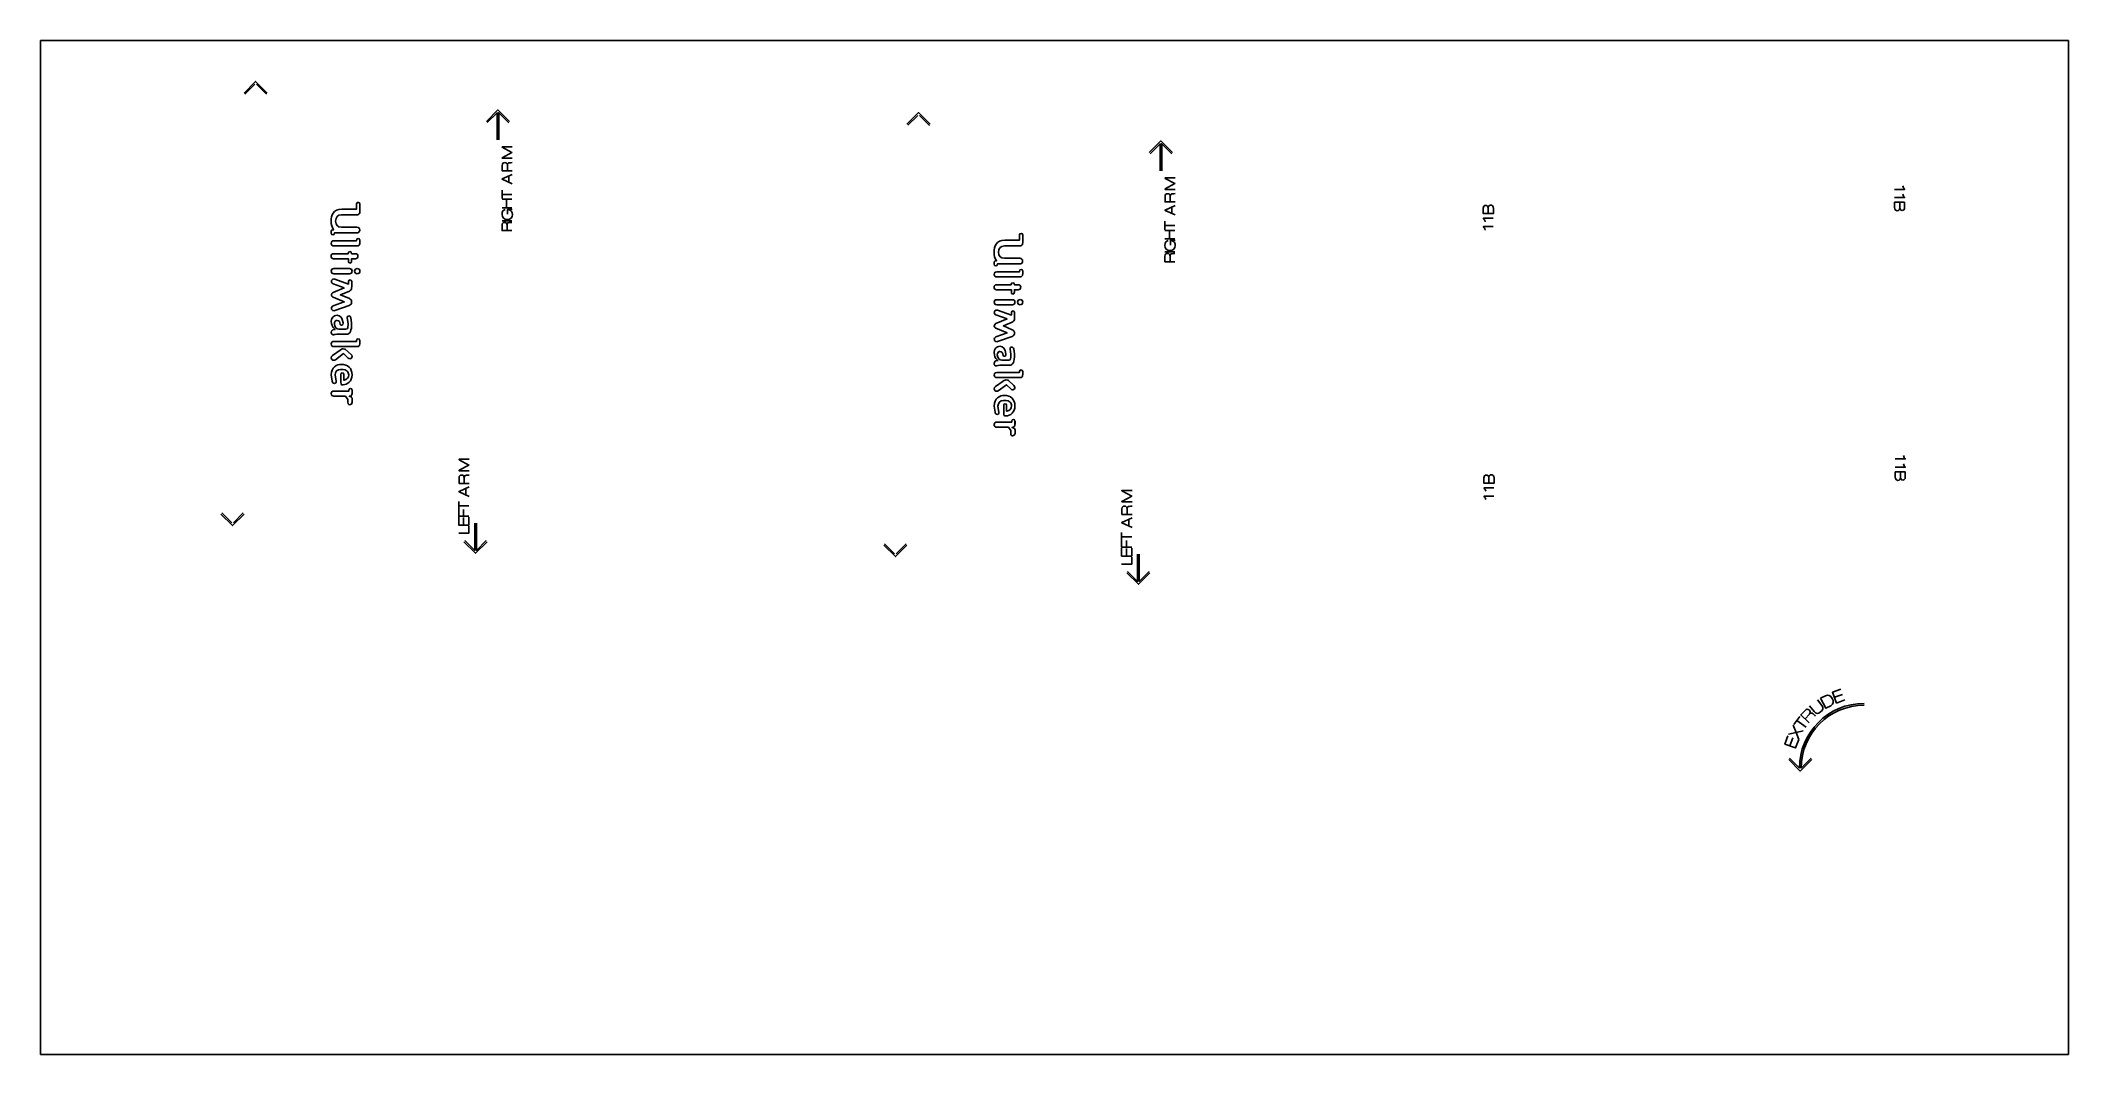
# Model space of a CAD drawing. Extents: x 0 to 610, y 0 to 305.
import ezdxf

# ---------------------------------------------------------------- set-up
doc = ezdxf.new("R2010")
doc.units = 0
doc.layers.add('laser bed referance', color=3, linetype='Continuous', lineweight=25, true_color=0x00ff00)
doc.layers.add('TEXT', color=5, linetype='Continuous', true_color=0x0000ff)

msp = doc.modelspace()

# ---------------------------------------------------------------- linework, layer by layer
at = {"layer": 'laser bed referance'}
for p, q in [((0, 304.8), (609.6, 304.8)), ((0, 0), (0, 304.8)), ((609.6, 0), (609.6, 304.8)), ((0, 0), (609.6, 0))]:
    msp.add_line(p, q, dxfattribs=at)
at = {"layer": 'TEXT', "color": 5, "lineweight": 25, "true_color": 0x0000ff}
for points in [[(61.18, 289.02), (64.66, 292.5), (68.13, 289.02)], [(61.41, 288.65), (64.4, 291.64)], [(61.42, 288.65), (64.4, 291.64)], [(64.91, 291.64), (67.91, 288.64)], [(134.02, 280.49), (137.5, 283.97), (140.98, 280.49)], [(134.26, 280.12), (137.25, 283.1), (137.25, 274.93)], [(137.75, 274.93), (137.75, 283.11), (140.75, 280.11)], [(260.45, 279.69), (263.93, 283.17), (267.41, 279.69)], [(260.69, 279.32), (263.68, 282.31)], [(260.69, 279.32), (263.68, 282.31)], [(264.18, 282.31), (267.18, 279.31)], [(333.3, 271.15), (336.78, 274.63), (340.25, 271.15)], [(141.79, 269.4), (138.77, 269.4), (138.77, 269.54), (141.71, 271.13), (141.71, 271.13), (138.77, 272.71), (138.77, 272.85), (141.79, 272.85)], [(333.54, 270.78), (336.53, 273.77), (336.53, 265.6)], [(337.03, 265.6), (337.03, 273.77), (340.03, 270.77)], [(141.79, 265.6), (138.77, 265.6), (138.77, 267.27)], [(141.79, 261.7), (138.77, 263.08), (138.77, 263.19), (141.79, 264.58)], [(140.32, 267.38), (140.32, 267.38), (140.33, 265.6)], [(140.32, 267.38), (140.33, 265.61)], [(140.32, 267.38), (140.32, 267.38)], [(140.79, 264.12), (140.79, 262.15)], [(140.79, 264.12), (140.79, 262.15)], [(341.07, 260.07), (338.05, 260.07), (338.05, 260.21), (340.98, 261.79), (340.98, 261.8), (338.05, 263.38), (338.05, 263.52), (341.07, 263.52)], [(138.72, 257.27), (138.72, 259.85)], [(138.72, 257.27), (138.72, 259.85)], [(138.72, 257.07), (141.71, 257.07)], [(138.72, 257.07), (141.71, 257.07)], [(141.71, 258.52), (138.75, 258.52)], [(141.71, 258.52), (138.75, 258.52)], [(140.11, 254.51), (140.11, 257.07)], [(140.11, 254.51), (140.11, 257.07)], [(341.07, 256.27), (338.05, 256.27), (338.05, 257.93)], [(339.59, 258.05), (339.6, 258.04), (339.6, 256.27)], [(339.59, 258.05), (339.6, 258.04)], [(339.6, 258.04), (339.61, 256.27)], [(557.33, 254.66), (557.33, 256.19), (560.35, 256.19), (560.35, 256.19)], [(560.33, 260.18), (560.33, 260.07), (557.35, 260.07)], [(560.33, 257.68), (560.33, 257.57), (557.35, 257.57)], [(558.91, 254.4), (558.92, 256.19)], [(560.35, 256.19), (560.35, 254.55)], [(90.46, 252.39), (95.09, 252.39)], [(90.46, 252.39), (95.09, 252.39)], [(95, 255.7), (95, 254.12), (90.61, 254.12)], [(95.96, 253.27), (95.96, 255.7), (95.96, 255.7), (95.96, 255.7)], [(95.96, 253.27), (95.96, 255.7), (95.96, 255.7)], [(141.71, 254.51), (138.72, 254.51)], [(141.71, 254.51), (138.72, 254.51)], [(138.72, 250.62), (141.71, 250.62)], [(138.72, 250.62), (141.71, 250.62)], [(140.37, 252.64), (140.37, 254.05), (141.78, 254.05)], [(338, 247.93), (338, 250.51)], [(338, 247.93), (338, 250.51)], [(341.07, 252.36), (338.05, 253.75), (338.05, 253.86), (341.07, 255.25)], [(340.07, 254.79), (340.07, 252.81)], [(340.07, 254.79), (340.07, 252.81)], [(433.71, 252.78), (433.71, 254.42)], [(436.73, 254.31), (436.73, 252.78), (433.71, 252.78), (433.71, 252.78)], [(433.73, 251.28), (433.73, 251.39), (436.71, 251.39)], [(435.15, 254.56), (435.15, 252.78)], [(435.15, 254.56), (435.15, 254.56)], [(558.92, 254.4), (558.91, 254.4)], [(87.38, 247.45), (87.38, 246.87)], [(87.38, 247.45), (87.38, 246.87)], [(88.01, 248.08), (88.13, 247.93), (87.86, 247.93)], [(95, 244.83), (95, 244.6), (88.15, 244.6)], [(88.34, 246.87), (88.34, 246.96), (90.48, 246.97)], [(95.09, 248.7), (90.46, 248.7)], [(95.09, 248.7), (90.46, 248.7)], [(90.61, 246.96), (95.09, 246.96)], [(90.61, 246.96), (95.09, 246.96)], [(95.96, 243.91), (95.96, 244.83), (95.96, 244.83), (95.96, 244.83)], [(95.96, 243.91), (95.96, 244.83), (95.96, 244.83)], [(141.71, 247.66), (138.72, 247.66), (138.72, 249.3)], [(140.25, 249.41), (140.26, 249.41)], [(140.26, 249.41), (140.26, 247.66)], [(294.27, 246.36), (294.27, 244.78), (289.89, 244.78)], [(295.24, 243.94), (295.24, 246.36), (295.24, 246.36)], [(295.24, 243.94), (295.24, 246.36), (295.24, 246.36), (295.24, 246.36)], [(338, 247.73), (340.98, 247.73)], [(338, 247.73), (340.98, 247.73)], [(340.98, 245.17), (338, 245.17)], [(340.98, 245.17), (338, 245.17)], [(340.98, 249.18), (338.02, 249.18)], [(340.98, 249.18), (338.02, 249.18)], [(339.39, 245.17), (339.39, 247.73)], [(339.39, 245.17), (339.39, 247.73)], [(339.65, 243.31), (339.65, 244.71), (341.05, 244.71)], [(433.73, 248.78), (433.73, 248.89), (436.71, 248.89)], [(92.52, 240.86), (92.52, 240.76), (92.43, 240.73), (88.11, 240.73)], [(88.11, 239.21), (92.55, 239.21), (92.55, 238.6)], [(88.15, 243.08), (95.19, 243.08)], [(88.15, 243.08), (95.19, 243.08)], [(94.63, 240.73), (93.49, 240.73), (93.49, 240.83)], [(93.49, 238.6), (93.49, 239.21), (94.63, 239.21)], [(286.65, 238.11), (286.65, 237.53)], [(286.65, 238.11), (286.65, 237.53)], [(287.29, 238.75), (287.4, 238.59), (287.13, 238.59)], [(289.74, 243.05), (294.36, 243.05)], [(289.74, 243.05), (294.36, 243.05)], [(294.36, 239.36), (289.74, 239.36)], [(294.36, 239.36), (289.74, 239.36)], [(338, 241.29), (340.98, 241.29)], [(338, 241.29), (340.98, 241.29)], [(340.98, 238.32), (338, 238.32), (338, 239.97)], [(339.52, 240.08), (339.53, 240.07)], [(339.53, 240.07), (339.54, 238.32)], [(87.93, 231.67), (91.3, 230.46), (91.3, 230.46), (91.3, 230.46)], [(87.93, 231.67), (91.3, 230.46), (91.3, 230.46)], [(92.88, 236.24), (88.15, 236.24)], [(92.88, 236.24), (88.15, 236.24)], [(88.15, 234.72), (92.88, 234.72)], [(88.15, 234.72), (92.88, 234.72)], [(92.57, 232.37), (92.57, 231.6), (88.43, 233.08)], [(92.57, 232.37), (92.57, 231.6), (88.43, 233.08)], [(93.54, 230.67), (93.54, 232.37)], [(93.54, 230.67), (93.54, 232.37)], [(294.27, 235.49), (294.27, 235.27), (287.42, 235.27)], [(287.42, 233.75), (294.47, 233.75)], [(287.43, 233.75), (294.47, 233.75)], [(287.62, 237.53), (287.62, 237.63), (289.76, 237.63)], [(289.89, 237.63), (294.36, 237.63)], [(289.89, 237.63), (294.36, 237.63)], [(295.24, 234.58), (295.24, 235.49), (295.24, 235.49)], [(295.24, 234.58), (295.24, 235.49), (295.24, 235.49), (295.24, 235.49)], [(87.48, 228.52), (87.37, 228.49), (87.47, 228.48)], [(87.48, 228.52), (87.38, 228.49), (87.47, 228.48)], [(87.47, 228.22), (87.38, 228.16), (87.48, 228.18)], [(87.47, 228.22), (87.39, 228.16), (87.48, 228.18)], [(87.7, 228.9), (87.67, 228.87)], [(87.67, 227.83), (87.7, 227.8)], [(87.67, 227.83), (87.7, 227.8)], [(91.3, 230.46), (87.92, 229.04)], [(87.92, 227.66), (91.3, 226.23), (87.93, 225.03)], [(87.92, 227.66), (91.3, 226.23), (87.93, 225.03)], [(92.84, 227.22), (90.15, 228.35), (92.84, 229.48)], [(92.84, 227.22), (90.15, 228.35), (92.84, 229.48)], [(93.52, 230.49), (93.52, 230.5), (93.52, 230.56)], [(93.52, 230.49), (93.52, 230.5), (93.52, 230.56)], [(291.8, 231.52), (291.8, 231.43), (291.7, 231.4), (287.39, 231.4)], [(287.39, 229.88), (291.83, 229.88), (291.83, 229.27)], [(292.15, 226.9), (287.42, 226.9)], [(292.15, 226.9), (287.43, 226.9)], [(293.9, 231.4), (292.76, 231.4), (292.76, 231.5)], [(292.76, 229.27), (292.76, 229.88), (293.9, 229.88)], [(88.43, 223.62), (92.82, 225.18)], [(88.43, 223.62), (92.81, 225.18)], [(92.17, 221.43), (92.43, 219.71), (92.43, 219.21)], [(93.52, 219.92), (93.28, 221.4)], [(286.97, 219.56), (286.94, 219.53)], [(290.57, 221.13), (287.19, 219.7)], [(287.2, 222.33), (290.57, 221.13), (290.57, 221.13)], [(287.2, 222.33), (290.57, 221.13), (290.57, 221.13), (290.57, 221.13)], [(287.42, 225.38), (292.15, 225.38)], [(287.43, 225.38), (292.15, 225.38)], [(291.85, 223.04), (291.85, 222.27), (287.71, 223.75)], [(291.85, 223.04), (291.85, 222.27), (287.71, 223.75)], [(292.11, 217.88), (289.42, 219.01), (292.11, 220.15)], [(292.12, 217.88), (289.42, 219.01), (292.11, 220.15)], [(292.8, 221.15), (292.8, 221.17), (292.8, 221.22)], [(292.8, 221.15), (292.8, 221.17), (292.8, 221.22)], [(292.81, 221.34), (292.81, 223.04)], [(292.81, 221.34), (292.81, 223.04)], [(95, 214.65), (95, 214.34), (88.15, 214.34)], [(88.53, 217.94), (88.3, 217.93)], [(88.36, 218.09), (88.53, 217.94), (88.53, 217.94)], [(88.36, 218.09), (88.53, 217.94), (88.53, 217.94), (88.53, 217.94)], [(89.1, 216.51), (91.98, 216.51)], [(89.1, 216.51), (91.98, 216.51)], [(91.76, 218.03), (89.66, 218.03)], [(91.76, 218.03), (89.66, 218.03)], [(95.95, 213.58), (95.95, 213.63)], [(95.96, 213.73), (95.96, 214.65), (95.96, 214.65), (95.96, 214.65)], [(95.96, 213.73), (95.96, 214.65), (95.96, 214.65)], [(286.75, 219.18), (286.65, 219.16), (286.74, 219.14)], [(286.75, 219.18), (286.65, 219.16), (286.75, 219.14)], [(286.74, 218.88), (286.66, 218.82), (286.75, 218.84)], [(286.75, 218.88), (286.66, 218.82), (286.75, 218.84)], [(286.94, 218.49), (286.97, 218.46)], [(286.95, 218.49), (286.98, 218.46)], [(287.19, 218.32), (290.57, 216.9), (287.2, 215.7)], [(287.19, 218.32), (290.57, 216.9), (287.2, 215.7)], [(287.71, 214.28), (292.09, 215.85)], [(287.71, 214.28), (292.09, 215.85)], [(90.05, 211.72), (87.75, 210.1)], [(88.15, 212.82), (95.19, 212.82)], [(88.15, 212.82), (95.19, 212.82)], [(88.62, 208.84), (91.08, 210.68), (92.49, 209.33)], [(93.34, 210.42), (91.69, 211.91)], [(287.8, 208.6), (287.57, 208.59)], [(287.63, 208.76), (287.8, 208.6), (287.8, 208.6), (287.8, 208.6)], [(287.63, 208.76), (287.8, 208.6), (287.8, 208.6)], [(291.04, 208.7), (288.94, 208.7)], [(291.04, 208.7), (288.94, 208.7)], [(291.44, 212.09), (291.7, 210.38), (291.7, 209.87)], [(292.8, 210.59), (292.55, 212.07)], [(87.39, 204.27), (87.65, 202.39)], [(88.83, 202.36), (88.54, 204.26)], [(90.27, 204.51), (90.27, 202.21)], [(90.27, 204.51), (90.27, 202.21)], [(90.29, 204.62), (90.28, 204.58)], [(90.29, 202.11), (90.29, 201.97)], [(91.23, 202.75), (91.12, 202.73), (91.12, 204.51)], [(289.32, 202.39), (287.02, 200.76)], [(294.27, 205.31), (294.27, 205), (287.42, 205)], [(287.42, 203.48), (294.47, 203.48)], [(287.43, 203.48), (294.47, 203.48)], [(287.9, 199.51), (290.35, 201.34), (291.77, 199.99)], [(288.38, 207.18), (291.25, 207.18)], [(288.38, 207.18), (291.25, 207.18)], [(292.62, 201.09), (290.96, 202.57)], [(295.23, 204.24), (295.23, 204.3)], [(295.24, 204.39), (295.24, 205.31), (295.24, 205.31)], [(295.24, 204.39), (295.24, 205.31), (295.24, 205.31), (295.24, 205.31)], [(92.69, 199.73), (92.69, 199.42), (88.15, 199.42)], [(88.15, 197.9), (91.65, 197.9), (92.39, 196.93), (92.39, 196.05)], [(93.12, 197.75), (92.78, 197.85), (93.13, 197.93)], [(93.12, 197.75), (92.78, 197.85), (93.13, 197.93)], [(93.64, 198.66), (93.64, 198.72)], [(93.64, 198.66), (93.64, 198.72)], [(93.65, 198.81), (93.65, 199.73), (93.65, 199.73)], [(93.65, 198.81), (93.65, 199.73), (93.65, 199.73), (93.65, 199.73)], [(93.67, 196.05), (93.67, 197.03)], [(93.67, 196.05), (93.67, 197.03)], [(289.56, 195.28), (289.55, 195.25)], [(289.55, 195.18), (289.55, 192.88)], [(289.55, 195.18), (289.55, 192.88)], [(290.51, 193.42), (290.4, 193.4), (290.4, 195.18)], [(286.66, 194.93), (286.92, 193.05)], [(291.96, 190.4), (291.96, 190.09), (287.43, 190.09)], [(288.1, 193.02), (287.81, 194.92)], [(289.56, 192.78), (289.56, 192.64)], [(292.91, 189.33), (292.91, 189.38)], [(292.92, 189.48), (292.92, 190.4), (292.92, 190.4)], [(292.93, 189.48), (292.93, 190.4), (292.92, 190.4), (292.92, 190.4)], [(292.92, 189.33), (292.92, 189.38)], [(287.43, 188.57), (290.93, 188.57), (291.66, 187.59), (291.66, 186.72)], [(292.4, 188.41), (292.05, 188.51), (292.4, 188.6)], [(292.4, 188.41), (292.05, 188.51), (292.4, 188.6)], [(292.94, 186.72), (292.94, 187.7)], [(292.94, 186.72), (292.94, 187.69)], [(128.84, 175.46), (125.82, 175.46), (125.82, 175.6), (128.75, 177.19), (128.75, 177.2), (125.82, 178.77), (125.82, 178.91), (128.84, 178.91)], [(560.53, 179.13), (560.53, 179.02), (557.55, 179.02)], [(128.84, 171.67), (125.82, 171.67), (125.82, 173.33)], [(127.36, 173.44), (127.37, 173.44), (127.37, 171.67)], [(127.36, 173.44), (127.37, 173.44)], [(127.37, 173.44), (127.37, 171.67)], [(433.91, 171.72), (433.91, 173.36)], [(436.93, 173.25), (436.93, 171.72), (433.91, 171.72), (433.91, 171.72)], [(435.35, 173.5), (435.35, 171.72)], [(435.35, 173.5), (435.35, 173.5)], [(557.53, 173.6), (557.53, 175.13), (560.55, 175.13), (560.55, 175.13)], [(560.53, 176.63), (560.53, 176.52), (557.55, 176.52)], [(559.11, 173.35), (559.12, 175.13)], [(559.12, 173.35), (559.11, 173.35)], [(560.55, 175.13), (560.55, 173.49)], [(125.71, 163.62), (125.71, 166.25)], [(125.71, 163.62), (125.71, 166.25)], [(128.76, 164.94), (125.71, 164.94)], [(128.76, 164.94), (125.71, 164.94)], [(128.84, 167.76), (125.82, 169.15), (125.82, 169.26), (128.84, 170.64)], [(127.84, 170.18), (127.84, 168.21)], [(127.84, 170.18), (127.84, 168.21)], [(328.11, 166.13), (325.09, 166.13), (325.09, 166.27), (328.03, 167.85), (328.03, 167.86), (325.09, 169.44), (325.09, 169.58), (328.11, 169.58)], [(433.93, 170.23), (433.93, 170.33), (436.91, 170.33)], [(433.93, 167.72), (433.93, 167.83), (436.91, 167.83)], [(61.18, 162.47), (57.7, 158.99), (54.23, 162.47)], [(61.18, 162.47), (57.7, 158.99), (54.23, 162.47)], [(57.45, 159.85), (54.45, 162.85)], [(57.46, 159.85), (54.45, 162.85)], [(60.94, 162.84), (57.96, 159.85)], [(128.76, 161.81), (125.71, 161.81), (125.71, 163.95)], [(128.76, 161.55), (128.76, 159.15), (125.71, 159.15), (125.71, 161.52)], [(128.76, 158.86), (128.76, 156.72), (125.71, 156.72)], [(127.13, 161.82), (127.13, 163.83)], [(127.13, 161.81), (127.13, 163.83)], [(127.13, 159.15), (127.13, 161.42)], [(127.13, 159.15), (127.13, 161.42)], [(130.5, 159.71), (130.5, 151.53), (127.5, 154.53)], [(133.99, 154.52), (131, 151.54), (131, 159.71)], [(328.11, 162.33), (325.09, 162.33), (325.09, 163.99)], [(328.11, 158.42), (325.09, 159.81), (325.09, 159.92), (328.11, 161.31)], [(326.63, 164.11), (326.64, 164.1), (326.65, 162.33)], [(326.63, 164.11), (326.64, 164.1)], [(326.64, 164.1), (326.65, 162.33)], [(327.11, 160.85), (327.11, 158.87)], [(327.11, 160.85), (327.11, 158.87)], [(134.23, 154.15), (130.75, 150.67), (127.27, 154.15)], [(260.46, 153.13), (256.98, 149.66), (253.5, 153.13)], [(260.46, 153.13), (256.98, 149.65), (253.5, 153.13)], [(256.73, 150.51), (253.73, 153.51)], [(256.73, 150.51), (253.73, 153.51)], [(260.22, 153.5), (257.23, 150.51)], [(324.98, 154.28), (324.98, 156.91)], [(324.98, 154.28), (324.98, 156.91)], [(328.03, 155.61), (324.98, 155.61)], [(328.03, 155.61), (324.98, 155.61)], [(328.03, 152.48), (324.98, 152.48), (324.98, 154.62)], [(326.4, 152.48), (326.4, 154.49)], [(326.4, 152.48), (326.4, 154.49)], [(328.03, 152.21), (328.03, 149.81), (324.98, 149.81), (324.98, 152.19)], [(328.03, 149.52), (328.03, 147.38), (324.98, 147.38)], [(326.4, 149.81), (326.4, 152.09)], [(326.4, 149.81), (326.4, 152.09)], [(329.78, 150.37), (329.78, 142.2), (326.78, 145.2)], [(333.27, 145.19), (330.28, 142.2), (330.28, 150.37)], [(333.5, 144.82), (330.03, 141.34), (326.55, 144.82)], [(542.42, 106.58), (539.88, 105.65), (538.71, 108.87), (541.21, 109.78)], [(533.12, 103.1), (531.8, 104.82)], [(534.16, 106.64), (535.48, 104.91)], [(535.07, 107.06), (536.53, 107.85)], [(538.17, 104.85), (536.7, 104.05), (535.07, 107.06), (535.07, 107.06)], [(539.26, 107.37), (541.66, 108.25)], [(526.85, 98.95), (527.72, 96.8)], [(527.07, 99.18), (528.82, 101.57)], [(530.71, 98.36), (527.95, 100.38)], [(531.65, 99.73), (529.13, 102.05), (530.41, 103.43)], [(531.78, 102.35), (531.79, 102.34), (530.43, 100.85)], [(528.51, 94.68), (527.6, 92.14), (524.38, 93.29), (525.28, 95.8)], [(528.51, 94.68), (527.72, 96.8), (525.48, 96.28)], [(525.88, 92.76), (526.74, 95.16)], [(529.86, 97.33), (527.72, 96.8)], [(532.45, 88.66), (528.98, 85.18), (525.5, 88.66)], [(525.73, 89.04), (528.73, 86.04)], [(532.22, 89.03), (529.23, 86.04)]]:
    msp.add_lwpolyline(points, dxfattribs=at)
for points in [[(138.77, 267.27), (138.77, 267.87), (139.06, 268.1), (139.6, 268.1)], [(139.6, 268.1), (139.88, 268.1), (140.29, 267.91), (140.32, 267.38)], [(140.32, 267.38), (140.33, 267.84), (140.54, 268.05), (140.96, 268.05)], [(140.96, 268.05), (141.07, 268.05), (141.67, 268.05), (141.79, 268.11)], [(95.48, 256.18), (95.21, 256.18), (95, 255.96), (95, 255.7)], [(95.96, 255.7), (95.96, 255.96), (95.75, 256.18), (95.48, 256.18)], [(338.05, 257.93), (338.05, 258.54), (338.33, 258.77), (338.87, 258.77)], [(338.87, 258.77), (339.16, 258.77), (339.56, 258.57), (339.59, 258.05)], [(339.6, 258.04), (339.6, 258.51), (339.82, 258.71), (340.23, 258.71)], [(340.23, 258.71), (340.34, 258.71), (340.95, 258.72), (341.07, 258.78)], [(559.77, 261.12), (559.88, 260.67), (560.12, 260.36), (560.33, 260.18)], [(559.77, 258.62), (559.88, 258.17), (560.12, 257.86), (560.33, 257.68)], [(90.61, 254.12), (87.91, 254.12), (87.34, 252.17), (87.34, 250.54)], [(87.34, 250.54), (87.34, 249.51), (87.57, 248.68), (88.01, 248.08)], [(88.7, 250.54), (88.7, 251.75), (89.31, 252.39), (90.46, 252.39)], [(90.46, 248.7), (89.31, 248.7), (88.7, 249.33), (88.7, 250.54)], [(95.09, 252.39), (95.57, 252.39), (95.89, 252.67), (95.94, 253.14)], [(95.94, 253.14), (95.96, 253.2), (95.96, 253.23), (95.96, 253.27)], [(138.72, 252.53), (138.72, 253.47), (139.14, 253.9), (139.71, 254)], [(140.28, 250.99), (139.3, 250.99), (138.72, 251.68), (138.72, 252.53)], [(138.72, 249.3), (138.72, 249.9), (139.01, 250.12), (139.54, 250.12)], [(139.54, 250.12), (139.82, 250.12), (140.22, 249.93), (140.25, 249.41)], [(140.26, 249.41), (140.26, 249.87), (140.47, 250.07), (140.88, 250.07)], [(141.84, 252.53), (141.84, 251.68), (141.27, 250.99), (140.28, 250.99)], [(140.37, 254.05), (140.72, 254), (140.87, 253.94), (140.87, 253.94)], [(140.87, 253.94), (141.56, 253.74), (141.84, 253.16), (141.84, 252.53)], [(140.88, 250.07), (140.99, 250.07), (141.59, 250.08), (141.71, 250.14)], [(433.71, 254.42), (433.71, 254.9), (433.97, 255.23), (434.46, 255.23)], [(434.3, 250.34), (434.18, 250.8), (433.94, 251.1), (433.73, 251.28)], [(434.46, 255.23), (434.82, 255.23), (435.15, 254.92), (435.15, 254.56)], [(435.15, 254.56), (435.17, 254.96), (435.38, 255.32), (435.91, 255.32)], [(435.91, 255.32), (436.26, 255.32), (436.73, 255.1), (436.73, 254.31)], [(558.15, 253.64), (557.8, 253.64), (557.33, 253.87), (557.33, 254.66)], [(558.91, 254.4), (558.89, 254.01), (558.68, 253.64), (558.15, 253.64)], [(559.6, 253.73), (559.25, 253.73), (558.91, 254.05), (558.92, 254.4)], [(560.35, 254.55), (560.35, 254.07), (560.09, 253.73), (559.6, 253.73)], [(87.86, 247.93), (87.59, 247.93), (87.38, 247.71), (87.38, 247.45)], [(87.38, 246.87), (87.38, 246.6), (87.59, 246.39), (87.86, 246.39)], [(88.15, 244.6), (87.66, 244.6), (87.39, 244.33), (87.39, 243.84)], [(87.39, 243.84), (87.39, 243.35), (87.66, 243.08), (88.15, 243.08)], [(87.86, 246.39), (88.13, 246.39), (88.34, 246.6), (88.34, 246.87)], [(90.48, 246.97), (90.53, 246.97), (90.57, 246.96), (90.61, 246.96)], [(95.48, 245.31), (95.21, 245.31), (95, 245.09), (95, 244.83)], [(95.95, 247.83), (95.95, 248.36), (95.61, 248.7), (95.09, 248.7)], [(95.09, 246.96), (95.61, 246.96), (95.95, 247.3), (95.95, 247.83)], [(95.96, 244.83), (95.96, 245.09), (95.75, 245.31), (95.48, 245.31)], [(95.95, 243.79), (95.96, 243.84), (95.96, 243.88), (95.96, 243.91)], [(289.89, 244.78), (287.19, 244.78), (286.62, 242.84), (286.62, 241.21)], [(294.76, 246.84), (294.49, 246.84), (294.27, 246.63), (294.27, 246.36)], [(295.24, 246.36), (295.24, 246.63), (295.02, 246.84), (294.76, 246.84)], [(295.22, 243.8), (295.23, 243.86), (295.24, 243.9), (295.24, 243.94)], [(338, 243.2), (338, 244.13), (338.41, 244.56), (338.99, 244.67)], [(339.65, 244.71), (340, 244.67), (340.15, 244.61), (340.15, 244.61)], [(340.15, 244.61), (340.84, 244.4), (341.12, 243.82), (341.12, 243.2)], [(434.3, 247.84), (434.18, 248.3), (433.94, 248.6), (433.73, 248.78)], [(88.11, 240.73), (87.62, 240.73), (87.35, 240.46), (87.35, 239.97)], [(87.35, 239.97), (87.35, 239.48), (87.62, 239.21), (88.11, 239.21)], [(93, 241.34), (92.74, 241.34), (92.52, 241.12), (92.52, 240.86)], [(92.55, 238.6), (92.55, 238), (92.78, 237.92), (93.02, 237.92)], [(93.49, 240.83), (93.49, 241.12), (93.27, 241.34), (93, 241.34)], [(93.02, 237.92), (93.26, 237.92), (93.49, 238), (93.49, 238.6)], [(95.39, 239.97), (95.39, 240.46), (95.12, 240.73), (94.63, 240.73)], [(94.63, 239.21), (95.12, 239.21), (95.39, 239.48), (95.39, 239.97)], [(95.19, 243.08), (95.66, 243.08), (95.93, 243.33), (95.95, 243.79)], [(286.62, 241.21), (286.62, 240.18), (286.84, 239.35), (287.29, 238.75)], [(287.13, 238.59), (286.87, 238.59), (286.65, 238.38), (286.65, 238.11)], [(287.97, 241.21), (287.97, 242.41), (288.58, 243.05), (289.74, 243.05)], [(289.74, 239.36), (288.58, 239.36), (287.97, 240), (287.97, 241.21)], [(294.36, 243.05), (294.84, 243.05), (295.17, 243.34), (295.22, 243.8)], [(295.23, 238.5), (295.23, 239.02), (294.89, 239.36), (294.36, 239.36)], [(294.36, 237.63), (294.89, 237.63), (295.23, 237.97), (295.23, 238.5)], [(339.56, 241.65), (338.57, 241.65), (338, 242.35), (338, 243.2)], [(338, 239.97), (338, 240.56), (338.28, 240.79), (338.81, 240.79)], [(338.81, 240.79), (339.1, 240.79), (339.49, 240.6), (339.52, 240.08)], [(339.53, 240.07), (339.54, 240.53), (339.75, 240.73), (340.16, 240.73)], [(341.12, 243.2), (341.12, 242.35), (340.54, 241.65), (339.56, 241.65)], [(340.16, 240.73), (340.27, 240.73), (340.86, 240.74), (340.98, 240.8)], [(87.47, 232.63), (87.34, 232.24), (87.55, 231.8), (87.93, 231.67)], [(87.47, 232.63), (87.34, 232.24), (87.55, 231.8), (87.93, 231.67)], [(88.15, 236.24), (87.64, 236.24), (87.39, 235.99), (87.39, 235.48)], [(87.39, 235.48), (87.39, 234.97), (87.64, 234.72), (88.15, 234.72)], [(88.43, 233.08), (88.04, 233.22), (87.61, 233.01), (87.47, 232.63)], [(88.43, 233.08), (88.04, 233.22), (87.61, 233.01), (87.47, 232.63)], [(93.06, 232.85), (92.79, 232.85), (92.57, 232.64), (92.57, 232.37)], [(93.05, 232.85), (92.79, 232.85), (92.57, 232.64), (92.57, 232.37)], [(93.64, 235.48), (93.64, 236), (93.4, 236.24), (92.88, 236.24)], [(92.88, 234.72), (93.39, 234.72), (93.64, 234.97), (93.64, 235.48)], [(93.54, 232.37), (93.54, 232.64), (93.32, 232.85), (93.05, 232.85)], [(93.54, 232.37), (93.54, 232.64), (93.32, 232.85), (93.06, 232.85)], [(95.2, 236.27), (94.76, 236.27), (94.41, 235.92), (94.41, 235.48)], [(94.41, 235.48), (94.41, 235.04), (94.76, 234.68), (95.2, 234.68)], [(96, 235.48), (96, 235.92), (95.64, 236.27), (95.2, 236.27)], [(95.2, 234.68), (95.64, 234.68), (96, 235.04), (96, 235.48)], [(286.65, 237.53), (286.65, 237.27), (286.87, 237.05), (287.13, 237.05)], [(287.43, 235.27), (286.93, 235.27), (286.67, 235), (286.67, 234.51)], [(286.67, 234.51), (286.67, 234.02), (286.94, 233.75), (287.43, 233.75)], [(287.13, 237.05), (287.4, 237.05), (287.62, 237.27), (287.62, 237.53)], [(289.76, 237.63), (289.8, 237.63), (289.84, 237.63), (289.89, 237.63)], [(292.28, 232.01), (292.01, 232.01), (291.8, 231.79), (291.8, 231.52)], [(292.76, 231.5), (292.76, 231.79), (292.54, 232.01), (292.28, 232.01)], [(294.76, 235.98), (294.49, 235.98), (294.27, 235.76), (294.27, 235.49)], [(294.47, 233.75), (294.94, 233.75), (295.2, 234), (295.22, 234.46)], [(295.24, 235.49), (295.24, 235.76), (295.02, 235.98), (294.76, 235.98)], [(295.22, 234.46), (295.23, 234.51), (295.24, 234.54), (295.24, 234.58)], [(87.47, 228.48), (87.45, 228.39), (87.46, 228.3), (87.47, 228.22)], [(87.47, 228.48), (87.45, 228.39), (87.46, 228.3), (87.47, 228.22)], [(87.52, 228.65), (87.5, 228.58), (87.49, 228.55), (87.48, 228.52)], [(87.52, 228.65), (87.5, 228.58), (87.49, 228.55), (87.48, 228.52)], [(87.48, 228.18), (87.49, 228.14), (87.5, 228.11), (87.51, 228.08)], [(87.48, 228.18), (87.49, 228.14), (87.5, 228.11), (87.51, 228.08)], [(87.51, 228.08), (87.54, 228.01), (87.56, 227.97), (87.58, 227.93)], [(87.51, 228.08), (87.54, 228.01), (87.56, 227.97), (87.59, 227.93)], [(87.6, 228.79), (87.56, 228.73), (87.54, 228.69), (87.52, 228.65)], [(87.58, 227.93), (87.62, 227.88), (87.65, 227.85), (87.67, 227.83)], [(87.59, 227.93), (87.62, 227.88), (87.65, 227.85), (87.67, 227.83)], [(87.67, 228.87), (87.65, 228.84), (87.62, 228.82), (87.6, 228.79)], [(87.8, 228.98), (87.75, 228.94), (87.72, 228.92), (87.7, 228.9)], [(87.7, 227.8), (87.72, 227.77), (87.75, 227.75), (87.78, 227.73)], [(87.7, 227.8), (87.72, 227.77), (87.75, 227.75), (87.78, 227.73)], [(87.78, 227.73), (87.84, 227.69), (87.88, 227.67), (87.92, 227.66)], [(87.78, 227.73), (87.84, 227.69), (87.88, 227.67), (87.92, 227.66)], [(87.92, 229.04), (87.88, 229.02), (87.84, 229), (87.8, 228.98)], [(92.81, 225.18), (93.24, 225.33), (93.52, 225.74), (93.52, 226.2)], [(92.82, 225.18), (93.24, 225.33), (93.52, 225.74), (93.52, 226.2)], [(92.84, 229.48), (93.25, 229.64), (93.52, 230.04), (93.52, 230.49)], [(92.84, 229.48), (93.24, 229.64), (93.52, 230.04), (93.52, 230.49)], [(93.52, 226.2), (93.52, 226.65), (93.25, 227.06), (92.84, 227.22)], [(93.52, 226.2), (93.52, 226.65), (93.25, 227.06), (92.84, 227.22)], [(93.52, 230.56), (93.53, 230.6), (93.54, 230.64), (93.54, 230.67)], [(93.52, 230.56), (93.53, 230.6), (93.54, 230.64), (93.54, 230.67)], [(287.39, 231.4), (286.9, 231.4), (286.63, 231.13), (286.63, 230.64)], [(286.63, 230.64), (286.63, 230.15), (286.9, 229.88), (287.39, 229.88)], [(287.43, 226.9), (286.91, 226.9), (286.67, 226.66), (286.67, 226.14)], [(286.67, 226.14), (286.67, 225.63), (286.91, 225.38), (287.43, 225.38)], [(291.83, 229.27), (291.83, 228.67), (292.05, 228.59), (292.3, 228.59)], [(292.91, 226.14), (292.91, 226.66), (292.67, 226.9), (292.15, 226.9)], [(292.15, 225.38), (292.67, 225.38), (292.91, 225.63), (292.91, 226.14)], [(292.3, 228.59), (292.54, 228.59), (292.76, 228.67), (292.76, 229.27)], [(294.48, 226.94), (294.04, 226.94), (293.68, 226.58), (293.68, 226.14)], [(293.68, 226.14), (293.68, 225.7), (294.04, 225.35), (294.48, 225.35)], [(294.66, 230.64), (294.66, 231.13), (294.39, 231.4), (293.9, 231.4)], [(293.9, 229.88), (294.39, 229.88), (294.66, 230.15), (294.66, 230.64)], [(295.27, 226.14), (295.27, 226.58), (294.92, 226.94), (294.48, 226.94)], [(294.48, 225.35), (294.92, 225.35), (295.27, 225.7), (295.27, 226.14)], [(87.93, 225.03), (87.55, 224.9), (87.34, 224.46), (87.48, 224.07)], [(87.93, 225.03), (87.55, 224.9), (87.34, 224.46), (87.47, 224.07)], [(89.04, 222.21), (88.01, 222.21), (87.39, 221.28), (87.39, 220.37)], [(87.39, 220.37), (87.39, 219.41), (87.7, 218.69), (88.36, 218.09)], [(87.47, 224.07), (87.61, 223.68), (88.04, 223.48), (88.43, 223.62)], [(87.48, 224.07), (87.61, 223.68), (88.04, 223.48), (88.43, 223.62)], [(88.32, 219.64), (88.32, 220.25), (88.66, 220.69), (89.12, 220.69)], [(89.66, 218.03), (89.02, 218.03), (88.32, 218.6), (88.32, 219.64)], [(90.92, 219.9), (90.73, 221.54), (90.18, 222.21), (89.04, 222.21)], [(89.12, 220.69), (89.8, 220.69), (89.98, 220.09), (90.07, 219.5)], [(90.06, 219.5), (90.06, 219.5), (90.1, 219.33), (90.24, 219.25)], [(90.56, 219.23), (90.87, 219.31), (90.92, 219.63), (90.92, 219.82)], [(90.92, 219.82), (90.92, 219.87), (90.92, 219.9), (90.92, 219.9)], [(91.98, 216.51), (93.06, 216.51), (93.52, 217.53), (93.52, 219.92)], [(92.69, 222), (92.46, 222), (92.11, 221.85), (92.17, 221.43)], [(93.28, 221.4), (93.22, 221.67), (93.07, 222), (92.69, 222)], [(286.75, 223.29), (286.61, 222.91), (286.82, 222.47), (287.2, 222.33)], [(286.75, 223.29), (286.61, 222.91), (286.83, 222.47), (287.2, 222.33)], [(287.71, 223.75), (287.32, 223.88), (286.89, 223.68), (286.75, 223.29)], [(287.71, 223.75), (287.32, 223.88), (286.89, 223.68), (286.75, 223.29)], [(286.94, 219.53), (286.92, 219.51), (286.9, 219.48), (286.88, 219.46)], [(287.08, 219.64), (287.02, 219.61), (287, 219.58), (286.97, 219.56)], [(287.19, 219.7), (287.15, 219.69), (287.11, 219.67), (287.08, 219.64)], [(292.33, 223.52), (292.06, 223.52), (291.85, 223.3), (291.85, 223.04)], [(292.33, 223.52), (292.06, 223.52), (291.85, 223.3), (291.85, 223.04)], [(292.11, 220.15), (292.52, 220.3), (292.79, 220.71), (292.8, 221.15)], [(292.11, 220.15), (292.52, 220.3), (292.79, 220.71), (292.8, 221.15)], [(292.81, 223.04), (292.81, 223.3), (292.59, 223.52), (292.33, 223.52)], [(292.81, 223.04), (292.81, 223.3), (292.6, 223.52), (292.33, 223.52)], [(292.8, 221.22), (292.81, 221.27), (292.81, 221.3), (292.81, 221.34)], [(292.8, 221.22), (292.81, 221.27), (292.81, 221.3), (292.81, 221.34)], [(88.3, 217.93), (87.69, 217.9), (87.39, 217.6), (87.39, 217.02)], [(87.39, 217.02), (87.39, 216.68), (87.6, 216.34), (87.95, 216.34)], [(88.15, 214.34), (87.66, 214.34), (87.39, 214.07), (87.39, 213.58)], [(87.39, 213.58), (87.39, 213.09), (87.66, 212.82), (88.15, 212.82)], [(87.95, 216.34), (88.04, 216.34), (88.12, 216.36), (88.22, 216.39)], [(88.22, 216.39), (88.4, 216.44), (88.64, 216.51), (89.1, 216.51)], [(90.24, 219.25), (90.32, 219.2), (90.43, 219.19), (90.56, 219.23)], [(92.43, 219.21), (92.43, 218.83), (92.43, 218.03), (91.76, 218.03)], [(95.48, 215.13), (95.21, 215.13), (95, 214.91), (95, 214.65)], [(95.19, 212.82), (95.68, 212.82), (95.95, 213.09), (95.95, 213.58)], [(95.96, 214.65), (95.96, 214.91), (95.75, 215.13), (95.48, 215.13)], [(95.95, 213.63), (95.96, 213.66), (95.96, 213.7), (95.96, 213.73)], [(287.2, 215.7), (286.82, 215.56), (286.61, 215.12), (286.75, 214.74)], [(287.2, 215.7), (286.83, 215.56), (286.61, 215.12), (286.75, 214.74)], [(286.74, 219.14), (286.73, 219.05), (286.73, 218.96), (286.74, 218.88)], [(286.75, 219.14), (286.73, 219.05), (286.73, 218.96), (286.75, 218.88)], [(286.8, 219.31), (286.77, 219.25), (286.76, 219.22), (286.75, 219.18)], [(286.8, 219.31), (286.77, 219.25), (286.76, 219.22), (286.75, 219.18)], [(286.75, 218.84), (286.76, 218.81), (286.77, 218.78), (286.78, 218.75)], [(286.75, 218.84), (286.76, 218.81), (286.77, 218.78), (286.78, 218.75)], [(286.75, 214.74), (286.89, 214.35), (287.32, 214.14), (287.71, 214.28)], [(286.75, 214.74), (286.89, 214.35), (287.32, 214.14), (287.71, 214.28)], [(286.78, 218.75), (286.81, 218.67), (286.83, 218.63), (286.86, 218.6)], [(286.78, 218.75), (286.81, 218.67), (286.84, 218.63), (286.86, 218.6)], [(286.88, 219.46), (286.84, 219.39), (286.81, 219.35), (286.8, 219.31)], [(286.86, 218.6), (286.9, 218.54), (286.92, 218.52), (286.94, 218.49)], [(286.86, 218.6), (286.9, 218.54), (286.92, 218.52), (286.95, 218.49)], [(286.97, 218.46), (287, 218.44), (287.02, 218.42), (287.05, 218.4)], [(286.98, 218.46), (287, 218.44), (287.03, 218.42), (287.05, 218.4)], [(287.05, 218.4), (287.11, 218.36), (287.15, 218.34), (287.19, 218.32)], [(287.05, 218.4), (287.12, 218.36), (287.15, 218.34), (287.19, 218.32)], [(292.09, 215.85), (292.51, 216), (292.8, 216.41), (292.8, 216.87)], [(292.09, 215.85), (292.51, 216), (292.8, 216.41), (292.8, 216.87)], [(292.8, 216.87), (292.8, 217.32), (292.52, 217.72), (292.11, 217.88)], [(292.8, 216.87), (292.8, 217.32), (292.52, 217.72), (292.12, 217.88)], [(87.75, 210.1), (87.51, 209.93), (87.39, 209.7), (87.39, 209.4)], [(87.39, 209.4), (87.39, 209.01), (87.73, 208.69), (88.13, 208.69)], [(90.4, 207.46), (89.01, 207.46), (87.39, 206.62), (87.39, 204.27)], [(88.13, 208.69), (88.31, 208.69), (88.48, 208.74), (88.62, 208.84)], [(91, 212.16), (90.53, 212.16), (90.05, 211.73), (90.05, 211.72)], [(93.64, 204.32), (93.64, 206.26), (92.4, 207.46), (90.4, 207.46)], [(91.69, 211.91), (91.67, 211.92), (91.45, 212.16), (91, 212.16)], [(92.49, 209.33), (92.63, 209.19), (92.71, 209.12), (92.96, 209.12)], [(92.96, 209.12), (93.34, 209.12), (93.64, 209.5), (93.64, 209.83)], [(93.64, 209.83), (93.64, 210.09), (93.48, 210.29), (93.34, 210.42)], [(288.32, 212.88), (287.28, 212.88), (286.66, 211.94), (286.66, 211.04)], [(286.66, 211.04), (286.66, 210.08), (286.97, 209.36), (287.63, 208.76)], [(287.57, 208.59), (286.97, 208.57), (286.67, 208.26), (286.67, 207.68)], [(286.67, 207.68), (286.67, 207.35), (286.88, 207), (287.23, 207)], [(287.6, 210.31), (287.6, 210.92), (287.94, 211.36), (288.4, 211.36)], [(288.94, 208.7), (288.29, 208.7), (287.6, 209.26), (287.6, 210.31)], [(290.19, 210.57), (290, 212.21), (289.46, 212.88), (288.32, 212.88)], [(288.4, 211.36), (289.07, 211.36), (289.25, 210.76), (289.34, 210.17)], [(289.34, 210.17), (289.34, 210.17), (289.38, 210), (289.51, 209.92)], [(289.51, 209.92), (289.59, 209.87), (289.7, 209.86), (289.83, 209.89)], [(289.83, 209.89), (290.15, 209.98), (290.2, 210.3), (290.2, 210.48)], [(290.2, 210.48), (290.2, 210.53), (290.19, 210.56), (290.19, 210.57)], [(291.7, 209.87), (291.7, 209.49), (291.7, 208.7), (291.04, 208.7)], [(291.25, 207.18), (292.33, 207.18), (292.8, 208.2), (292.8, 210.59)], [(291.96, 212.67), (291.73, 212.67), (291.38, 212.51), (291.44, 212.09)], [(292.55, 212.07), (292.5, 212.34), (292.35, 212.67), (291.96, 212.67)], [(87.65, 202.39), (87.71, 202.03), (87.96, 201.69), (88.38, 201.73)], [(88.38, 201.73), (88.62, 201.76), (88.89, 201.95), (88.83, 202.36)], [(88.54, 204.26), (88.54, 205.26), (89.2, 205.94), (90.19, 205.94)], [(90.19, 205.94), (90.23, 205.95), (91.45, 206.08), (92.15, 205.45)], [(90.28, 204.58), (90.27, 204.55), (90.27, 204.53), (90.27, 204.51)], [(90.27, 202.21), (90.27, 202.18), (90.28, 202.15), (90.29, 202.11)], [(90.7, 204.94), (90.5, 204.94), (90.34, 204.8), (90.29, 204.62)], [(90.29, 201.97), (90.29, 201.44), (90.41, 201.32), (90.93, 201.32)], [(91.12, 204.51), (91.12, 204.75), (90.93, 204.94), (90.7, 204.94)], [(90.93, 201.32), (92.24, 201.32), (93.64, 202.37), (93.64, 204.32)], [(92.63, 204.28), (92.63, 203.5), (92.06, 202.87), (91.23, 202.75)], [(92.15, 205.45), (92.47, 205.17), (92.63, 204.78), (92.63, 204.28)], [(287.43, 205), (286.93, 205), (286.67, 204.73), (286.67, 204.24)], [(286.67, 204.24), (286.67, 203.75), (286.94, 203.48), (287.43, 203.48)], [(287.23, 207), (287.32, 207), (287.39, 207.02), (287.5, 207.06)], [(287.5, 207.06), (287.68, 207.11), (287.92, 207.18), (288.38, 207.18)], [(290.28, 202.82), (289.8, 202.82), (289.33, 202.39), (289.32, 202.39)], [(290.96, 202.57), (290.95, 202.59), (290.72, 202.82), (290.28, 202.82)], [(294.76, 205.79), (294.49, 205.79), (294.27, 205.58), (294.27, 205.31)], [(294.47, 203.48), (294.96, 203.48), (295.23, 203.75), (295.23, 204.24)], [(295.24, 205.31), (295.24, 205.58), (295.02, 205.79), (294.76, 205.79)], [(295.23, 204.3), (295.23, 204.33), (295.24, 204.36), (295.24, 204.39)], [(88.15, 199.42), (87.66, 199.42), (87.39, 199.15), (87.39, 198.66)], [(87.39, 198.66), (87.39, 198.17), (87.66, 197.9), (88.15, 197.9)], [(87.39, 198.66), (87.39, 198.17), (87.66, 197.9), (88.15, 197.9)], [(92.39, 196.05), (92.39, 195.55), (92.57, 195.3), (92.92, 195.3)], [(92.39, 196.05), (92.39, 195.55), (92.57, 195.3), (92.92, 195.3)], [(93.17, 200.21), (92.9, 200.21), (92.69, 200), (92.69, 199.73)], [(92.92, 195.3), (93.33, 195.3), (93.67, 195.64), (93.67, 196.05)], [(93.67, 197.03), (93.67, 197.36), (93.44, 197.66), (93.12, 197.75)], [(93.13, 197.93), (93.46, 198.01), (93.64, 198.27), (93.64, 198.66)], [(93.13, 197.93), (93.46, 198.01), (93.64, 198.27), (93.64, 198.66)], [(93.65, 199.73), (93.65, 200), (93.43, 200.21), (93.17, 200.21)], [(93.64, 198.72), (93.65, 198.75), (93.65, 198.78), (93.65, 198.81)], [(93.64, 198.72), (93.65, 198.75), (93.65, 198.78), (93.65, 198.81)], [(287.02, 200.76), (286.78, 200.6), (286.66, 200.37), (286.66, 200.07)], [(286.66, 200.07), (286.66, 199.68), (287, 199.35), (287.4, 199.35)], [(289.68, 198.13), (288.29, 198.13), (286.67, 197.29), (286.66, 194.93)], [(287.4, 199.35), (287.58, 199.35), (287.75, 199.41), (287.9, 199.51)], [(287.81, 194.92), (287.81, 195.93), (288.48, 196.6), (289.47, 196.6)], [(289.47, 196.6), (289.51, 196.61), (290.72, 196.75), (291.43, 196.12)], [(289.55, 195.25), (289.55, 195.22), (289.55, 195.2), (289.55, 195.18)], [(289.97, 195.6), (289.78, 195.6), (289.61, 195.47), (289.56, 195.28)], [(292.91, 194.98), (292.91, 196.92), (291.67, 198.13), (289.68, 198.13)], [(290.4, 195.18), (290.4, 195.41), (290.21, 195.6), (289.97, 195.6)], [(291.43, 196.12), (291.75, 195.84), (291.91, 195.44), (291.91, 194.95)], [(291.77, 199.99), (291.91, 199.86), (291.99, 199.79), (292.24, 199.79)], [(292.24, 199.79), (292.62, 199.79), (292.91, 200.17), (292.91, 200.5)], [(292.91, 200.5), (292.91, 200.75), (292.75, 200.96), (292.62, 201.09)], [(286.66, 189.33), (286.66, 188.84), (286.93, 188.57), (287.42, 188.57)], [(287.43, 190.09), (286.94, 190.09), (286.67, 189.82), (286.67, 189.33)], [(286.67, 189.33), (286.67, 188.84), (286.94, 188.57), (287.43, 188.57)], [(286.92, 193.05), (286.99, 192.7), (287.24, 192.36), (287.65, 192.4)], [(287.65, 192.4), (287.9, 192.43), (288.17, 192.61), (288.1, 193.02)], [(289.55, 192.88), (289.55, 192.84), (289.55, 192.81), (289.56, 192.78)], [(289.56, 192.64), (289.56, 192.1), (289.68, 191.98), (290.21, 191.98)], [(290.21, 191.98), (291.52, 191.98), (292.91, 193.03), (292.91, 194.98)], [(291.91, 194.95), (291.91, 194.16), (291.33, 193.53), (290.51, 193.42)], [(292.44, 190.88), (292.18, 190.88), (291.96, 190.66), (291.96, 190.4)], [(292.4, 188.6), (292.73, 188.68), (292.91, 188.94), (292.91, 189.33)], [(292.4, 188.6), (292.73, 188.68), (292.92, 188.94), (292.92, 189.33)], [(292.92, 190.4), (292.92, 190.66), (292.71, 190.88), (292.44, 190.88)], [(292.91, 189.38), (292.92, 189.41), (292.92, 189.44), (292.92, 189.48)], [(292.92, 189.38), (292.92, 189.41), (292.93, 189.44), (292.93, 189.48)], [(291.66, 186.72), (291.66, 186.22), (291.84, 185.97), (292.19, 185.97)], [(291.66, 186.72), (291.66, 186.22), (291.84, 185.97), (292.19, 185.97)], [(292.19, 185.97), (292.61, 185.97), (292.94, 186.3), (292.94, 186.72)], [(292.94, 187.7), (292.94, 188.03), (292.72, 188.32), (292.4, 188.41)], [(559.97, 180.07), (560.08, 179.61), (560.32, 179.3), (560.53, 179.13)], [(559.97, 177.57), (560.08, 177.11), (560.32, 176.8), (560.53, 176.63)], [(125.82, 173.33), (125.82, 173.93), (126.1, 174.16), (126.64, 174.16)], [(126.64, 174.16), (126.93, 174.16), (127.33, 173.97), (127.36, 173.44)], [(127.37, 173.44), (127.37, 173.9), (127.59, 174.11), (128, 174.11)], [(128, 174.11), (128.11, 174.11), (128.71, 174.12), (128.84, 174.17)], [(433.91, 173.36), (433.91, 173.84), (434.17, 174.17), (434.66, 174.17)], [(434.66, 174.17), (435.02, 174.17), (435.35, 173.86), (435.35, 173.5)], [(435.35, 173.5), (435.37, 173.9), (435.58, 174.27), (436.11, 174.27)], [(436.11, 174.27), (436.46, 174.27), (436.93, 174.04), (436.93, 173.25)], [(558.35, 172.58), (558, 172.58), (557.53, 172.81), (557.53, 173.6)], [(559.11, 173.35), (559.09, 172.95), (558.88, 172.58), (558.35, 172.58)], [(559.8, 172.68), (559.45, 172.68), (559.11, 172.99), (559.12, 173.35)], [(560.55, 173.49), (560.55, 173.01), (560.29, 172.68), (559.8, 172.68)], [(325.09, 163.99), (325.09, 164.6), (325.38, 164.83), (325.92, 164.83)], [(325.92, 164.83), (326.2, 164.83), (326.61, 164.63), (326.63, 164.11)], [(326.64, 164.1), (326.65, 164.57), (326.86, 164.77), (327.28, 164.77)], [(327.28, 164.77), (327.39, 164.77), (327.99, 164.78), (328.11, 164.84)], [(434.5, 169.29), (434.38, 169.74), (434.14, 170.05), (433.93, 170.23)], [(434.5, 166.79), (434.38, 167.24), (434.14, 167.55), (433.93, 167.72)], [(528.73, 86.04), (528.73, 96.79), (537.44, 105.54), (548.19, 105.54)], [(529.23, 86.04), (529.23, 96.48), (537.74, 104.99), (548.19, 104.99)], [(530.41, 103.43), (530.87, 103.94), (531.29, 103.91), (531.74, 103.5)], [(535.48, 104.91), (536.02, 104.21), (535.9, 103.56), (535.11, 102.95)], [(536.53, 107.85), (537.36, 108.31), (538.12, 107.93), (538.6, 107.03)], [(538.6, 107.03), (539.09, 106.14), (539, 105.3), (538.17, 104.85)], [(531.74, 103.5), (531.98, 103.28), (532.16, 102.81), (531.78, 102.35)], [(531.79, 102.34), (532.15, 102.72), (532.48, 102.72), (532.83, 102.41)], [(532.83, 102.41), (532.92, 102.32), (533.43, 101.87), (533.58, 101.82)], [(535.11, 102.95), (534.32, 102.35), (533.66, 102.39), (533.12, 103.1)]]:
    msp.add_open_spline(points, degree=3, dxfattribs=at)

doc.saveas('drawing.dxf')
